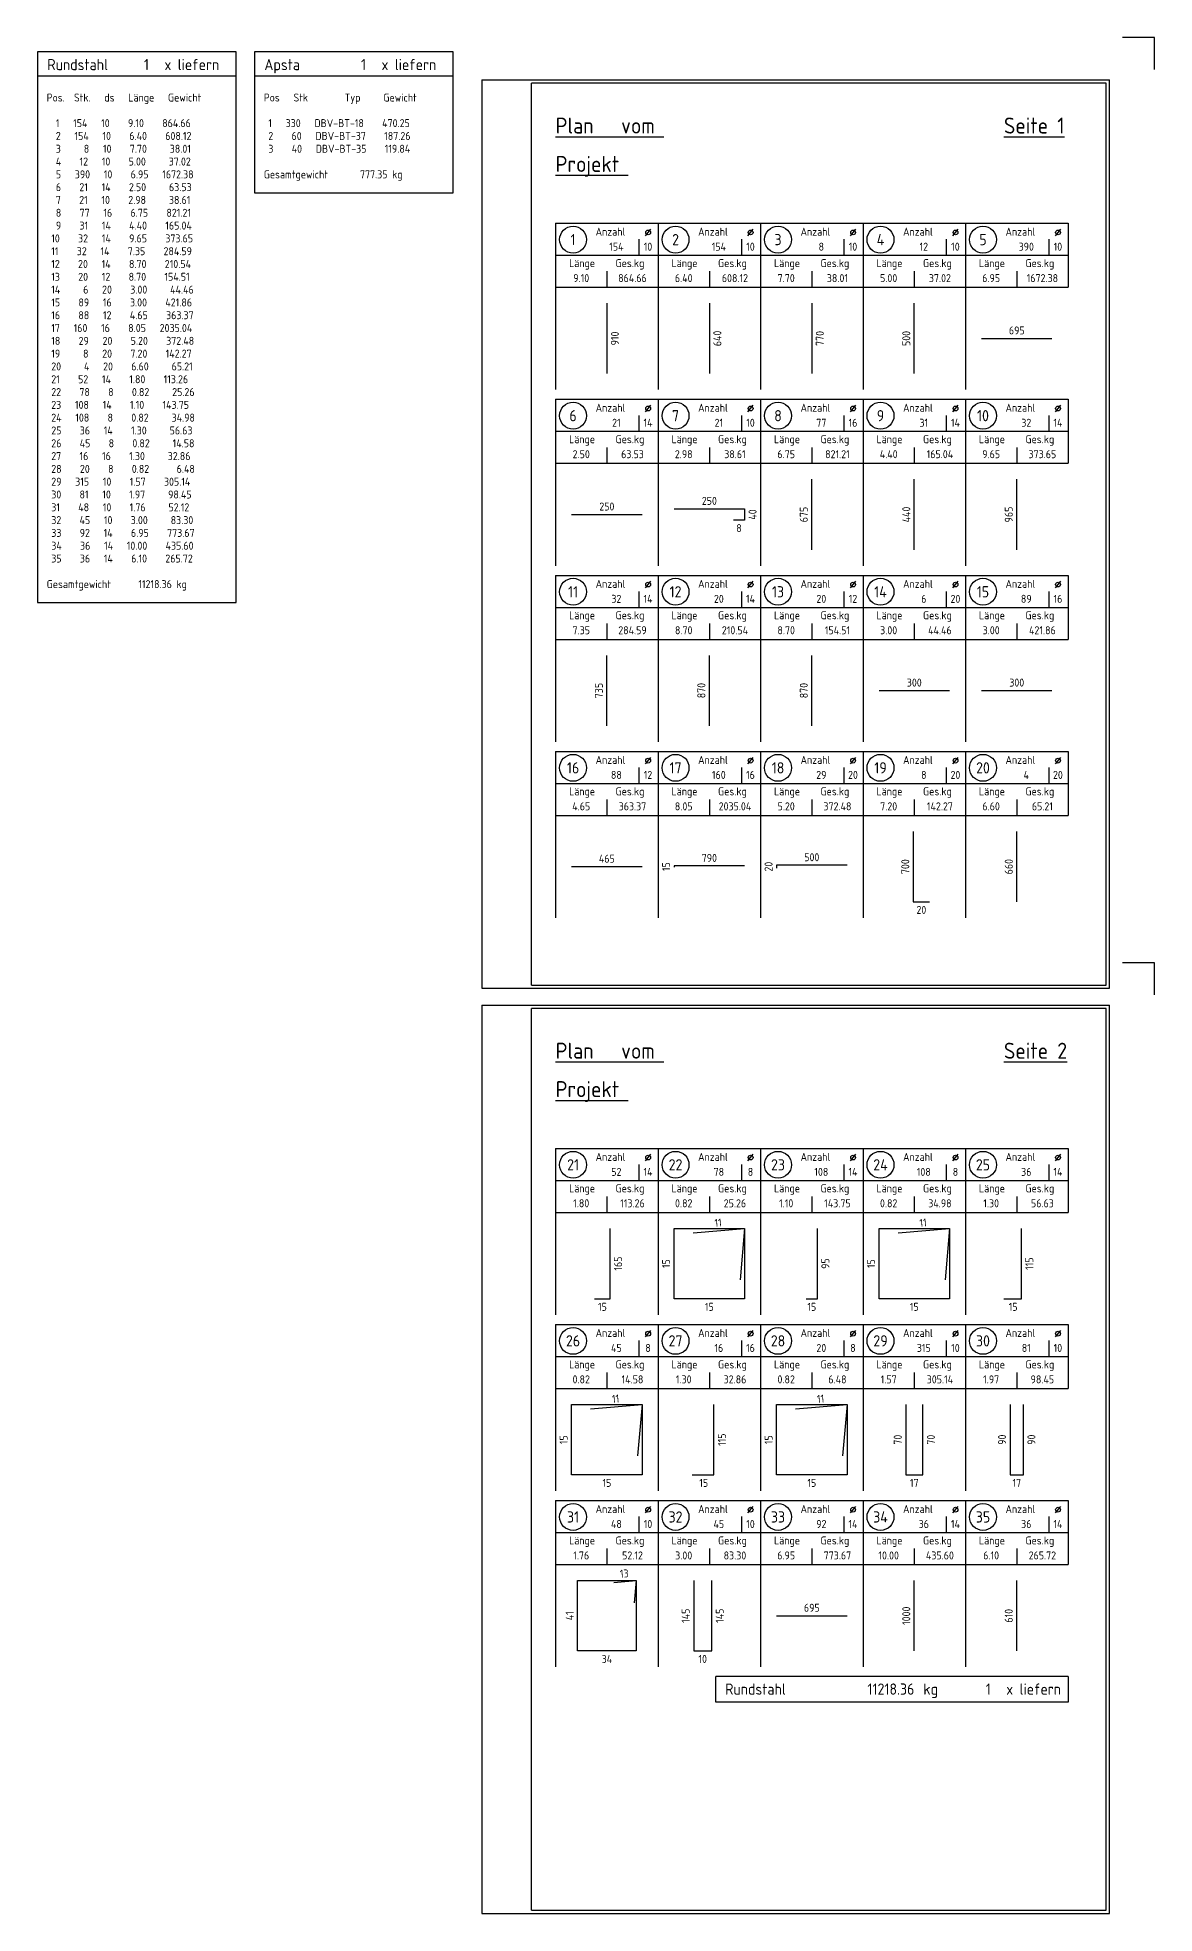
# Model space of a CAD drawing. Extents: x -7 to 291, y 0 to 252.
# Drawn here: x -6.59 to 10.85, y 76.88 to 106.18 of the extents above; entities that cross this region are included whole.
import ezdxf
from ezdxf.enums import TextEntityAlignment as Align

# ---------------------------------------------------------------- set-up
doc = ezdxf.new("R2010")
doc.units = 0
doc.header["$LTSCALE"] = 0.5
doc.header["$MEASUREMENT"] = 0
doc.linetypes.add('AUSGEZOGEN', pattern=[1000.01, 1000, 0.01])
for name, color, linetype in [('APS', 7, 'CONTINUOUS'), ('MAT', 7, 'CONTINUOUS'), ('RAHMEN', 7, 'CONTINUOUS'), ('RND', 7, 'CONTINUOUS'), ('RND_BILD', 7, 'CONTINUOUS')]:
    doc.layers.add(name, color=color, linetype=linetype)
doc.styles.add('liste', font='isocp-e.shx')
doc.styles.add('TXT', font='isocp.shx')

# ---------------------------------------------------------------- blocks, each defined once
blk = doc.blocks.new('DIN-RND')
at = {"layer": 'RAHMEN', "color": 102, "linetype": 'AUSGEZOGEN'}
for p, q in [((21, 29.7), (20, 29.7)), ((21, 28.7), (21, 29.7))]:
    blk.add_line(p, q, dxfattribs=at)
at = {"layer": 'RAHMEN', "color": 7, "linetype": 'AUSGEZOGEN'}
for p, q in [((0, 28.373), (0, 0)), ((0, 28.373), (19.592, 28.373)), ((19.592, 0), (19.592, 28.373)), ((0, 0), (19.592, 0))]:
    blk.add_line(p, q, dxfattribs=at)
at = {"layer": 'RAHMEN', "color": 5, "linetype": 'AUSGEZOGEN'}
for p, q in [((1.55, 0.1), (1.55, 28.273)), ((19.492, 28.273), (1.55, 28.273)), ((19.492, 0.1), (19.492, 28.273)), ((1.55, 0.1), (19.492, 0.1))]:
    blk.add_line(p, q, dxfattribs=at)
blk = doc.blocks.new('RND_LIS2')
at = {"layer": 'RND', "color": 3, "linetype": 'Continuous'}
for p, q in [((0, 0), (0, -5.2)), ((0, 0), (3.2, 0)), ((3.2, 0), (3.2, -2)), ((2.6, -0.503), (2.6, -1)), ((0, -1), (3.2, -1)), ((1.6, -1.503), (1.6, -2)), ((0, -2), (3.2, -2))]:
    blk.add_line(p, q, dxfattribs=at)
at = {"layer": 'RND', "color": 7, "linetype": 'Continuous'}
blk.add_line((2.805, -0.39), (2.973, -0.186), dxfattribs=at)
at = {"layer": 'RND', "color": 1, "linetype": 'Continuous'}
blk.add_circle((0.545, -0.513), 0.42, dxfattribs=at)
at = {"layer": 'RND', "color": 7, "linetype": 'Continuous'}
blk.add_circle((2.889, -0.288), 0.075, dxfattribs=at)
at = {"layer": 'RND', "color": 7, "linetype": 'Continuous', "style": 'TXT'}
for s, p in [('Anzahl', (1.249, -0.391)), ('Länge', (0.42, -1.373)), ('Ges.kg', (1.872, -1.373))]:
    blk.add_text(s, height=0.25, dxfattribs=at).set_placement(p)
at = {"layer": 'RND', "color": 1, "linetype": 'Continuous', "style": 'TXT'}
blk.add_attdef('POS1', text='', height=0.35, dxfattribs=at).set_placement((0.545, -0.513), align=Align.MIDDLE)
at = {"layer": 'RND', "color": 7, "linetype": 'Continuous', "style": 'TXT'}
for tag, p in [('STK1', (1.897, -0.859)), ('DS1', (2.885, -0.859)), ('LANG1', (0.8, -1.841)), ('GEW', (2.4, -1.841))]:
    blk.add_attdef(tag, text='', height=0.25, dxfattribs=at).set_placement(p, align=Align.CENTER)
blk = doc.blocks.new('APS_LIS1')
at = {"layer": 'APS', "color": 1, "linetype": 'Continuous', "style": 'TXT'}
blk.add_text('Apsta', height=0.35, dxfattribs=at).set_placement((0.305, 0.18))
blk.add_attdef('APS_Z', text='', height=0.35, dxfattribs=at).set_placement((3.48, 0.181), align=Align.RIGHT)
at = {"layer": 'MAT', "color": 1, "linetype": 'Continuous', "style": 'TXT'}
blk.add_text('x liefern', height=0.35, dxfattribs=at).set_placement((5.674, 0.181), align=Align.RIGHT)
blk = doc.blocks.new('RND_LIS1')
at = {"layer": 'MAT', "color": 1, "linetype": 'Continuous', "style": 'TXT'}
blk.add_text('x liefern', height=0.35, dxfattribs=at).set_placement((5.674, 0.181), align=Align.RIGHT)
at = {"layer": 'RND', "color": 1, "linetype": 'Continuous', "style": 'TXT'}
blk.add_text('Rundstahl', height=0.35, dxfattribs=at).set_placement((0.305, 0.18))
blk.add_attdef('RND_Z', text='', height=0.35, dxfattribs=at).set_placement((3.48, 0.181), align=Align.RIGHT)
blk = doc.blocks.new('RND_SUM')
at = {"layer": 'RND', "color": 5, "linetype": 'Continuous'}
for p, q in [((0, 0), (0, 0.8)), ((11, 0.8), (0, 0.8)), ((11, 0.8), (11, 0)), ((11, 0), (0, 0))]:
    blk.add_line(p, q, dxfattribs=at)
at = {"layer": 'RND', "color": 1, "linetype": 'Continuous', "style": 'TXT'}
for s, p in [('Rundstahl', (0.292, 0.235)), ('kg', (6.483, 0.235))]:
    blk.add_text(s, height=0.35, dxfattribs=at).set_placement(p)
blk.add_text('x liefern', height=0.35, dxfattribs=at).set_placement((10.784, 0.235), align=Align.RIGHT)
for tag, p in [('RND-S', (6.203, 0.235)), ('RND-Z', (8.59, 0.235))]:
    blk.add_attdef(tag, text='', height=0.35, dxfattribs=at).set_placement(p, align=Align.RIGHT)

msp = doc.modelspace()

# ---------------------------------------------------------------- linework, layer by layer
at = {"layer": 'APS', "color": 5, "linetype": 'AUSGEZOGEN'}
msp.add_line((-3.2, 105.5847), (-0.1, 105.5847), dxfattribs=at)
msp.add_lwpolyline([(-0.1, 105.9597), (-3.2, 105.9597), (-3.2, 103.7597), (-0.1, 103.7597), (-0.1, 105.9597)], dxfattribs=at)
at = {"layer": 'RND', "color": 5, "linetype": 'AUSGEZOGEN'}
msp.add_line((-6.589, 105.5847), (-3.489, 105.5847), dxfattribs=at)
msp.add_lwpolyline([(-3.489, 105.9597), (-6.589, 105.9597), (-6.589, 97.3597), (-3.489, 97.3597), (-3.489, 105.9597)], dxfattribs=at)
at = {"layer": 'RND_BILD', "color": 1, "linetype": 'AUSGEZOGEN'}
for points in [[(2.3, 102.0347), (2.3, 100.9347)], [(3.9, 102.0347), (3.9, 100.9347)], [(5.5, 102.0347), (5.5, 100.9347)], [(7.1, 100.9347), (7.1, 102.0347)], [(8.15, 101.4847), (9.25, 101.4847)], [(5.5, 98.1847), (5.5, 99.2847)], [(7.1, 98.1847), (7.1, 99.2847)], [(8.7, 98.1847), (8.7, 99.2847)], [(3.35, 98.8227), (4.45, 98.8227), (4.45, 98.6467), (4.2752, 98.6467)], [(1.75, 98.7347), (2.85, 98.7347)], [(2.3, 95.4347), (2.3, 96.5347)], [(3.9, 95.4347), (3.9, 96.5347)], [(5.5, 95.4347), (5.5, 96.5347)], [(6.55, 95.9847), (7.65, 95.9847)], [(8.15, 95.9847), (9.25, 95.9847)], [(7.0843, 93.7847), (7.0843, 92.6847), (7.3352, 92.6847)], [(8.7, 92.6847), (8.7, 93.7847)], [(1.75, 93.2347), (2.85, 93.2347)], [(4.45, 93.2451), (3.35, 93.2451), (3.35, 93.2242)], [(6.05, 93.2567), (4.95, 93.2567), (4.95, 93.2127)], [(2.1089, 86.4847), (2.35, 86.4847), (2.35, 87.5847)], [(3.6464, 87.5144), (4.45, 87.5847), (4.45, 86.4847), (3.35, 86.4847), (3.35, 87.5847), (4.45, 87.5847), (4.3797, 86.7811)], [(5.4132, 86.4847), (5.5868, 86.4847), (5.5868, 87.5847)], [(6.8464, 87.5144), (7.65, 87.5847), (7.65, 86.4847), (6.55, 86.4847), (6.55, 87.5847), (7.65, 87.5847), (7.5797, 86.7811)], [(8.5003, 86.4847), (8.7717, 86.4847), (8.7717, 87.5847)], [(2.0464, 84.7644), (2.85, 84.8347), (2.85, 83.7347), (1.75, 83.7347), (1.75, 84.8347), (2.85, 84.8347), (2.7797, 84.0311)], [(3.6314, 83.7347), (3.9717, 83.7347), (3.9717, 84.8347)], [(5.2464, 84.7644), (6.05, 84.8347), (6.05, 83.7347), (4.95, 83.7347), (4.95, 84.8347), (6.05, 84.8347), (5.9797, 84.0311)], [(6.9664, 84.8347), (6.9664, 83.7347), (7.2336, 83.7347), (7.2336, 84.8347)], [(8.5961, 84.8347), (8.5961, 83.7347), (8.8039, 83.7347), (8.8039, 84.8347)], [(2.4086, 82.0543), (2.7561, 82.0847), (2.7561, 80.9847), (1.8439, 80.9847), (1.8439, 82.0847), (2.7561, 82.0847), (2.7257, 81.7372)], [(3.6559, 82.0847), (3.6559, 80.9847), (3.9379, 80.9847), (3.9379, 82.0847)], [(7.1, 80.9847), (7.1, 82.0847)], [(8.7, 80.9847), (8.7, 82.0847)], [(4.95, 81.5347), (6.05, 81.5346)]]:
    msp.add_lwpolyline(points, dxfattribs=at)

# ---------------------------------------------------------------- block references
at = {"layer": 'APS', "color": 7, "linetype": 'AUSGEZOGEN', "xscale": 0.5, "yscale": 0.5, "zscale": 0.5}
msp.add_blockref('APS_LIS1', (-3.2, 105.5847), dxfattribs=at).add_auto_attribs({'APS_Z': '1'})
at = {"layer": 'RND', "color": 1, "linetype": 'AUSGEZOGEN', "xscale": 0.5, "yscale": 0.5, "zscale": 0.5}
msp.add_blockref('RND_LIS1', (-6.589, 105.5847), dxfattribs=at).add_auto_attribs({'RND_Z': '1'})
at = {"layer": 'RND_BILD', "color": 7, "linetype": 'AUSGEZOGEN', "xscale": 0.5, "yscale": 0.5, "zscale": 0.5}
for p in [(0.35, 91.3347), (0.35, 76.8847)]:
    msp.add_blockref('DIN-RND', p, dxfattribs=at)
at = {"layer": 'RND_BILD', "color": 6, "linetype": 'AUSGEZOGEN', "xscale": 0.5, "yscale": 0.5, "zscale": 0.5}
for p, values in [((1.5, 103.2847), {'POS1': '1', 'STK1': '154', 'DS1': '10', 'LANG1': '9.10', 'GEW': '864.66'}), ((1.5, 88.8347), {'POS1': '21', 'STK1': '52', 'DS1': '14', 'LANG1': '1.80', 'GEW': '113.26'})]:
    msp.add_blockref('RND_LIS2', p, dxfattribs=at).add_auto_attribs(values)
at = {"layer": 'RND_BILD', "color": 7, "linetype": 'AUSGEZOGEN', "xscale": 0.5, "yscale": 0.5, "zscale": 0.5}
for name, p, values in [('RND_LIS2', (3.1, 103.2847), {'POS1': '2', 'STK1': '154', 'DS1': '10', 'LANG1': '6.40', 'GEW': '608.12'}), ('RND_LIS2', (4.7, 103.2847), {'POS1': '3', 'STK1': '8', 'DS1': '10', 'LANG1': '7.70', 'GEW': '38.01'}), ('RND_LIS2', (6.3, 103.2847), {'POS1': '4', 'STK1': '12', 'DS1': '10', 'LANG1': '5.00', 'GEW': '37.02'}), ('RND_LIS2', (7.9, 103.2847), {'POS1': '5', 'STK1': '390', 'DS1': '10', 'LANG1': '6.95', 'GEW': '1672.38'}), ('RND_LIS2', (1.5, 100.5347), {'POS1': '6', 'STK1': '21', 'DS1': '14', 'LANG1': '2.50', 'GEW': '63.53'}), ('RND_LIS2', (3.1, 100.5347), {'POS1': '7', 'STK1': '21', 'DS1': '10', 'LANG1': '2.98', 'GEW': '38.61'}), ('RND_LIS2', (4.7, 100.5347), {'POS1': '8', 'STK1': '77', 'DS1': '16', 'LANG1': '6.75', 'GEW': '821.21'}), ('RND_LIS2', (6.3, 100.5347), {'POS1': '9', 'STK1': '31', 'DS1': '14', 'LANG1': '4.40', 'GEW': '165.04'}), ('RND_LIS2', (7.9, 100.5347), {'POS1': '10', 'STK1': '32', 'DS1': '14', 'LANG1': '9.65', 'GEW': '373.65'}), ('RND_LIS2', (1.5, 97.7847), {'POS1': '11', 'STK1': '32', 'DS1': '14', 'LANG1': '7.35', 'GEW': '284.59'}), ('RND_LIS2', (3.1, 97.7847), {'POS1': '12', 'STK1': '20', 'DS1': '14', 'LANG1': '8.70', 'GEW': '210.54'}), ('RND_LIS2', (4.7, 97.7847), {'POS1': '13', 'STK1': '20', 'DS1': '12', 'LANG1': '8.70', 'GEW': '154.51'}), ('RND_LIS2', (6.3, 97.7847), {'POS1': '14', 'STK1': '6', 'DS1': '20', 'LANG1': '3.00', 'GEW': '44.46'}), ('RND_LIS2', (7.9, 97.7847), {'POS1': '15', 'STK1': '89', 'DS1': '16', 'LANG1': '3.00', 'GEW': '421.86'}), ('RND_LIS2', (1.5, 95.0347), {'POS1': '16', 'STK1': '88', 'DS1': '12', 'LANG1': '4.65', 'GEW': '363.37'}), ('RND_LIS2', (3.1, 95.0347), {'POS1': '17', 'STK1': '160', 'DS1': '16', 'LANG1': '8.05', 'GEW': '2035.04'}), ('RND_LIS2', (4.7, 95.0347), {'POS1': '18', 'STK1': '29', 'DS1': '20', 'LANG1': '5.20', 'GEW': '372.48'}), ('RND_LIS2', (6.3, 95.0347), {'POS1': '19', 'STK1': '8', 'DS1': '20', 'LANG1': '7.20', 'GEW': '142.27'}), ('RND_LIS2', (7.9, 95.0347), {'POS1': '20', 'STK1': '4', 'DS1': '20', 'LANG1': '6.60', 'GEW': '65.21'}), ('RND_LIS2', (3.1, 88.8347), {'POS1': '22', 'STK1': '78', 'DS1': '8', 'LANG1': '0.82', 'GEW': '25.26'}), ('RND_LIS2', (4.7, 88.8347), {'POS1': '23', 'STK1': '108', 'DS1': '14', 'LANG1': '1.10', 'GEW': '143.75'}), ('RND_LIS2', (6.3, 88.8347), {'POS1': '24', 'STK1': '108', 'DS1': '8', 'LANG1': '0.82', 'GEW': '34.98'}), ('RND_LIS2', (7.9, 88.8347), {'POS1': '25', 'STK1': '36', 'DS1': '14', 'LANG1': '1.30', 'GEW': '56.63'}), ('RND_LIS2', (1.5, 86.0847), {'POS1': '26', 'STK1': '45', 'DS1': '8', 'LANG1': '0.82', 'GEW': '14.58'}), ('RND_LIS2', (3.1, 86.0847), {'POS1': '27', 'STK1': '16', 'DS1': '16', 'LANG1': '1.30', 'GEW': '32.86'}), ('RND_LIS2', (4.7, 86.0847), {'POS1': '28', 'STK1': '20', 'DS1': '8', 'LANG1': '0.82', 'GEW': '6.48'}), ('RND_LIS2', (6.3, 86.0847), {'POS1': '29', 'STK1': '315', 'DS1': '10', 'LANG1': '1.57', 'GEW': '305.14'}), ('RND_LIS2', (7.9, 86.0847), {'POS1': '30', 'STK1': '81', 'DS1': '10', 'LANG1': '1.97', 'GEW': '98.45'}), ('RND_LIS2', (1.5, 83.3347), {'POS1': '31', 'STK1': '48', 'DS1': '10', 'LANG1': '1.76', 'GEW': '52.12'}), ('RND_LIS2', (3.1, 83.3347), {'POS1': '32', 'STK1': '45', 'DS1': '10', 'LANG1': '3.00', 'GEW': '83.30'}), ('RND_LIS2', (4.7, 83.3347), {'POS1': '33', 'STK1': '92', 'DS1': '14', 'LANG1': '6.95', 'GEW': '773.67'}), ('RND_LIS2', (6.3, 83.3347), {'POS1': '34', 'STK1': '36', 'DS1': '14', 'LANG1': '10.00', 'GEW': '435.60'}), ('RND_LIS2', (7.9, 83.3347), {'POS1': '35', 'STK1': '36', 'DS1': '14', 'LANG1': '6.10', 'GEW': '265.72'}), ('RND_SUM', (4, 80.1847), {'RND-S': '11218.36', 'RND-Z': '1'})]:
    msp.add_blockref(name, p, dxfattribs=at).add_auto_attribs(values)

# ---------------------------------------------------------------- texts
at = {"layer": 'APS', "color": 7, "linetype": 'AUSGEZOGEN', "style": 'liste'}
for s, p in [('  Pos   Stk        Typ     Gewicht', (-3.2, 105.1847)), ('   1   330   DBV-BT-18    470.25', (-3.2, 104.7847)), ('   2    60   DBV-BT-37    187.26', (-3.2, 104.5847)), ('   3    40   DBV-BT-35    119.84', (-3.2, 104.3847)), ('  Gesamtgewicht       777.35 kg', (-3.2, 103.9847))]:
    msp.add_text(s, height=0.125, dxfattribs=at).set_placement(p)
at = {"layer": 'RND', "color": 7, "linetype": 'AUSGEZOGEN', "style": 'liste'}
for s, p in [('  Pos.  Stk.   ds   Länge   Gewicht', (-6.589, 105.1847)), ('    1   154   10    9.10    864.66   ', (-6.589, 104.7847)), ('    2   154   10    6.40    608.12   ', (-6.589, 104.5847)), ('    3     8   10    7.70     38.01   ', (-6.589, 104.3847)), ('    4    12   10    5.00     37.02   ', (-6.589, 104.1847)), ('    5   390   10    6.95   1672.38   ', (-6.589, 103.9847)), ('    6    21   14    2.50     63.53   ', (-6.589, 103.7847)), ('    7    21   10    2.98     38.61   ', (-6.589, 103.5847)), ('    8    77   16    6.75    821.21   ', (-6.589, 103.3847)), ('    9    31   14    4.40    165.04   ', (-6.589, 103.1847)), ('   10    32   14    9.65    373.65   ', (-6.589, 102.9847)), ('   11    32   14    7.35    284.59   ', (-6.589, 102.7847)), ('   12    20   14    8.70    210.54   ', (-6.589, 102.5847)), ('   13    20   12    8.70    154.51   ', (-6.589, 102.3847)), ('   14     6   20    3.00     44.46   ', (-6.589, 102.1847)), ('   15    89   16    3.00    421.86   ', (-6.589, 101.9847)), ('   16    88   12    4.65    363.37   ', (-6.589, 101.7847)), ('   17   160   16    8.05   2035.04   ', (-6.589, 101.5847)), ('   18    29   20    5.20    372.48   ', (-6.589, 101.3847)), ('   19     8   20    7.20    142.27   ', (-6.589, 101.1847)), ('   20     4   20    6.60     65.21   ', (-6.589, 100.9847)), ('   21    52   14    1.80    113.26   ', (-6.589, 100.7847)), ('   22    78    8    0.82     25.26   ', (-6.589, 100.5847)), ('   23   108   14    1.10    143.75   ', (-6.589, 100.3847)), ('   24   108    8    0.82     34.98   ', (-6.589, 100.1847)), ('   25    36   14    1.30     56.63   ', (-6.589, 99.9847)), ('   26    45    8    0.82     14.58   ', (-6.589, 99.7847)), ('   27    16   16    1.30     32.86   ', (-6.589, 99.5847)), ('   28    20    8    0.82      6.48   ', (-6.589, 99.3847)), ('   29   315   10    1.57    305.14   ', (-6.589, 99.1847)), ('   30    81   10    1.97     98.45   ', (-6.589, 98.9847)), ('   31    48   10    1.76     52.12   ', (-6.589, 98.7847)), ('   32    45   10    3.00     83.30   ', (-6.589, 98.5847)), ('   33    92   14    6.95    773.67   ', (-6.589, 98.3847)), ('   34    36   14   10.00    435.60   ', (-6.589, 98.1847)), ('   35    36   14    6.10    265.72   ', (-6.589, 97.9847)), ('  Gesamtgewicht      11218.36 kg', (-6.589, 97.5847))]:
    msp.add_text(s, height=0.125, dxfattribs=at).set_placement(p)
at = {"layer": 'RND_BILD', "color": 6, "linetype": 'AUSGEZOGEN', "style": 'TXT'}
for s, p in [('%%uPlan   vom ', (1.5, 104.6847)), ('%%uSeite 1', (8.5, 104.6847)), ('%%uProjekt ', (1.5, 104.0847)), ('%%uPlan   vom ', (1.5, 90.2347)), ('%%uSeite 2', (8.5, 90.2347)), ('%%uProjekt ', (1.5, 89.6347))]:
    msp.add_text(s, height=0.25, dxfattribs=at).set_placement(p)
at = {"layer": 'RND_BILD', "color": 7, "linetype": 'AUSGEZOGEN', "style": 'TXT'}
for s, p in [('695', (8.7, 101.6097)), ('250', (2.3, 98.8597)), ('250', (3.9, 98.9477)), ('8', (4.3632, 98.5217)), ('300', (7.1, 96.1097)), ('300', (8.7, 96.1097)), ('465', (2.3, 93.3597)), ('790', (3.9, 93.3701)), ('500', (5.5, 93.3817)), ('20', (7.2102, 92.5597)), ('15', (2.2313, 86.3597)), ('15', (3.9, 86.3597)), ('15', (5.5, 86.3597)), ('15', (7.1, 86.3597)), ('15', (8.6438, 86.3597)), ('15', (2.3, 83.6097)), ('15', (3.8126, 83.6097)), ('15', (5.5, 83.6097)), ('17', (7.1, 83.6097)), ('17', (8.7, 83.6097)), ('34', (2.3, 80.8597)), ('10', (3.7965, 80.8597))]:
    msp.add_text(s, height=0.125, dxfattribs=at).set_placement(p, align=Align.MIDDLE)
for s, rotation, p in [('910', 90, (2.425, 101.4847)), ('640', 90, (4.025, 101.4847)), ('770', 90, (5.625, 101.4847)), ('500', 90, (6.975, 101.4847)), ('40', 90, (4.575, 98.7347)), ('675', 90, (5.375, 98.7347)), ('440', 90, (6.975, 98.7347)), ('965', 90, (8.575, 98.7347)), ('735', 90, (2.175, 95.9847)), ('870', 90, (3.775, 95.9847)), ('870', 90, (5.375, 95.9847)), ('15', 90, (3.225, 93.2347)), ('20', 90, (4.825, 93.2347)), ('700', 90, (6.9593, 93.2347)), ('660', 90, (8.575, 93.2347)), ('11', 5, (4.0373, 87.674)), ('11', 5, (7.2373, 87.674)), ('165', 90, (2.475, 87.0347)), ('15', 90, (3.225, 87.0347)), ('95', 90, (5.7118, 87.0347)), ('15', 90, (6.425, 87.0347)), ('115', 90, (8.8967, 87.0347)), ('11', 5, (2.4373, 84.924)), ('11', 5, (5.6373, 84.924)), ('15', 90, (1.625, 84.2847)), ('115', 90, (4.0967, 84.2847)), ('15', 90, (4.825, 84.2847)), ('70', 90, (6.8414, 84.2847)), ('70', 90, (7.3586, 84.2847)), ('90', 90, (8.4711, 84.2847)), ('90', 90, (8.9289, 84.2847)), ('13', 5, (2.5715, 82.194)), ('41', 90, (1.7189, 81.5347)), ('145', 90, (3.5309, 81.5347)), ('145', 90, (4.0629, 81.5347)), ('695', 359.99862, (5.5, 81.6597)), ('1000', 90, (6.975, 81.5347)), ('610', 90, (8.575, 81.5347))]:
    msp.add_text(s, height=0.125, rotation=rotation, dxfattribs=at).set_placement(p, align=Align.MIDDLE)

doc.saveas('drawing.dxf')
